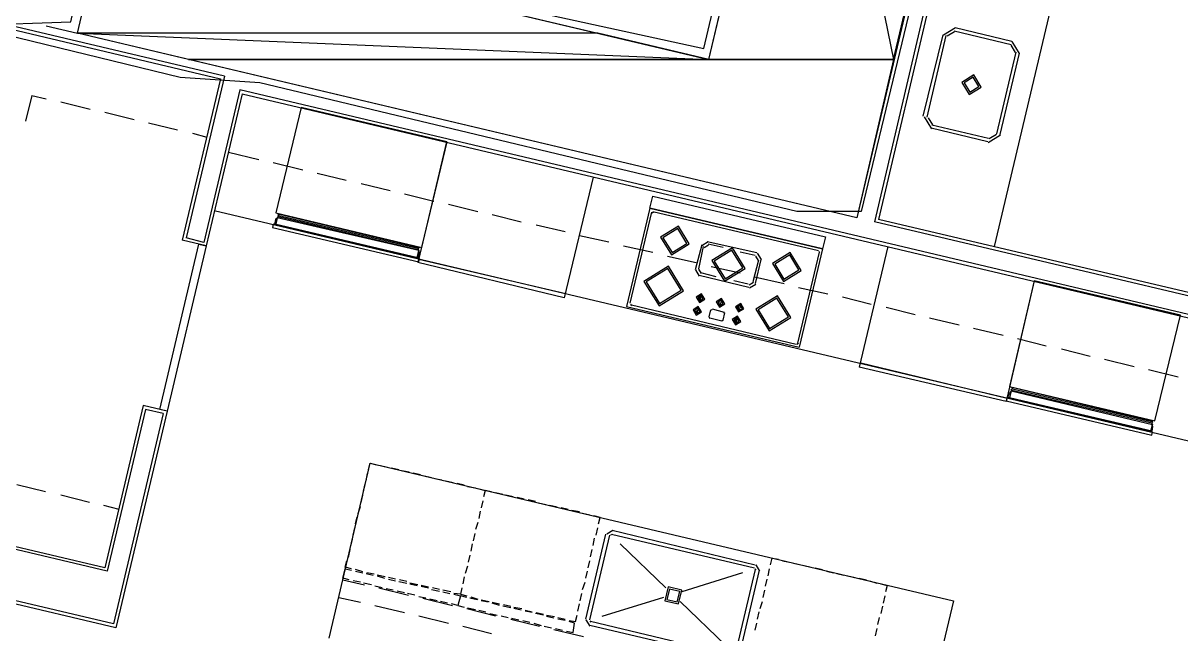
# Model space of a CAD drawing. Header units: feet. Extents: x -84 to 198, y -22 to 181.
# Drawn here: x 95.65 to 114.97, y 94.61 to 104.8 of the extents above; entities that cross this region are included whole.
import ezdxf

# ---------------------------------------------------------------- set-up
doc = ezdxf.new("R2010")
doc.units = ezdxf.units.FT
for name, color, linetype in [('A-AREA-COMUN', 252, 'CONTINUOUS'), ('A-AREA-UNIDAD', 30, 'CONTINUOUS'), ('A-LINEA', 7, 'CONTINUOUS'), ('A-MURO-CONCRETO', 8, 'CONTINUOUS')]:
    doc.layers.add(name, color=color, linetype=linetype)

msp = doc.modelspace()

# ---------------------------------------------------------------- linework, layer by layer
at = {"layer": 'A-AREA-COMUN'}
msp.add_lwpolyline([(94.848, 104.7644), (96.448, 104.8178), (96.88, 106.7733), (98.16, 106.7733), (104.192, 105.2978), (104.48, 104.9244), (107.008, 104.3733), (108.48, 110.6133), (108.128, 110.7733), (108.128, 112.2133), (108.288, 112.3733), (106.24, 112.8533), (104.992, 112.8178), (101.312, 113.7778), (100.32, 113.8489), (100.128, 114.2933), (99.68, 114.4178), (98.592, 114.3644), (97.28, 114.7378), (97.152, 118.2044)], dxfattribs=at)
at = {"layer": 'A-AREA-UNIDAD'}
msp.add_lwpolyline([(115.52, 105.3333), (114.72, 106.2578), (114.48, 106.9333), (114.448, 108.2133), (113.44, 108.4978), (113.44, 109.4933), (113.808, 111.0578), (112, 111.4844), (109.632, 101.6533), (108.56, 101.6533), (99.6, 103.8044), (98.272, 103.8933), (95.12, 104.6578), (94, 99.8578), (92.832, 99.7333), (81.92, 102.3289), (80.08, 101.2089), (79.04, 101.2089), (78.8, 102.0089), (78.24, 101.6533)], dxfattribs=at)
at = {"layer": 'A-LINEA'}
for p, q in [((111.64, 109.0578), (109.8533, 101.4844)), ((111.68, 108.9911), (109.92, 101.5244)), ((112.9867, 105.8578), (111.8533, 101.0711)), ((95.0533, 104.7911), (98.9467, 103.8711)), ((99.0133, 103.9111), (95.0667, 104.8444)), ((96.04, 104.7511), (96.56, 104.6311)), ((111.205, 104.72), (111.0045, 104.5961)), ((111.2, 104.7244), (112.1467, 104.4978)), ((110.6667, 103.2444), (111, 104.6044)), ((110.7333, 103.2311), (111.0533, 104.5911)), ((111.1897, 104.6551), (111.0694, 104.5808)), ((111.1867, 104.6711), (112.1333, 104.4444)), ((112.2755, 104.2927), (112.1517, 104.4933)), ((112.2133, 104.3111), (111.8933, 102.9511)), ((112.2667, 104.2978), (111.9467, 102.9378)), ((112.2106, 104.3081), (112.1364, 104.4284)), ((99.0133, 103.9111), (98.3733, 101.2178)), ((98.9467, 103.8711), (98.3067, 101.1778)), ((95.8, 103.5911), (95.6933, 103.1644)), ((95.8, 103.5911), (96.04, 103.5378)), ((99.2667, 103.6844), (98.6667, 101.1378)), ((99.3067, 103.6178), (98.7067, 101.0844)), ((118.88, 99.0444), (99.2667, 103.6844)), ((99.3067, 103.6178), (118.8133, 99.0044)), ((96.28, 103.4844), (96.7733, 103.3644)), ((97.0133, 103.3111), (97.5067, 103.1911)), ((97.7467, 103.1378), (98.2267, 103.0178)), ((110.6845, 103.2361), (110.8083, 103.0356)), ((110.7494, 103.2208), (110.8236, 103.1005)), ((98.48, 102.9644), (98.72, 102.8978)), ((111.7467, 102.8178), (110.8, 103.0444)), ((111.76, 102.8711), (110.8133, 103.0978)), ((111.7703, 102.8738), (111.8906, 102.9481)), ((102.72, 102.8178), (102.24, 100.8044)), ((111.755, 102.8089), (111.9555, 102.9327)), ((99.08, 102.6444), (99.5867, 102.5244)), ((99.8267, 102.4711), (100.32, 102.3511)), ((100.56, 102.2978), (101.04, 102.1778)), ((105.16, 102.2311), (104.68, 100.2178)), ((101.2933, 102.1244), (101.7733, 102.0044)), ((102.0133, 101.9511), (102.5067, 101.8311)), ((98.84, 101.6711), (118.36, 97.0578)), ((99.92, 101.5911), (102.24, 101.0444)), ((99.92, 101.5911), (102.24, 101.0444)), ((102.7467, 101.7778), (103.24, 101.6578)), ((103.48, 101.6044), (103.96, 101.4844)), ((106.1067, 101.7111), (105.72, 100.0711)), ((106.1333, 101.6444), (105.7733, 100.1244)), ((106.1067, 101.7111), (108.9867, 101.0311)), ((106.1713, 101.6439), (106.1472, 101.629)), ((106.16, 101.6578), (108.92, 101.0044)), ((102.24, 101.0178), (99.9067, 101.5644)), ((102.24, 101.0178), (99.9067, 101.5644)), ((104.2133, 101.4311), (104.6933, 101.3244)), ((118.9067, 99.4044), (109.92, 101.5244)), ((98.6667, 101.1378), (98.3733, 101.2178)), ((104.9333, 101.2578), (105.4267, 101.1511)), ((98.7067, 101.0844), (98.3067, 101.1778)), ((105.6667, 101.0844), (106.16, 100.9778)), ((106.9733, 101.0978), (106.8667, 100.6844)), ((107, 101.0711), (106.92, 100.6978)), ((107.08, 101.1488), (106.9757, 101.0844)), ((107.0871, 101.0962), (107.0149, 101.0516)), ((107.8933, 100.9644), (107.0667, 101.1511)), ((107.3333, 101.0578), (107.08, 101.1111)), ((108.9867, 101.0311), (108.6, 99.3911)), ((110.08, 101.0711), (109.6, 99.0578)), ((104.7067, 100.2844), (102.2533, 100.8578)), ((106.4, 100.9111), (106.88, 100.8044)), ((107.8667, 100.9244), (107.6133, 100.9778)), ((107.92, 100.8444), (107.8267, 100.4844)), ((107.96, 100.8578), (107.8667, 100.4578)), ((107.9184, 100.8373), (107.8738, 100.9095)), ((107.971, 100.8578), (107.9066, 100.9621)), ((108.9333, 100.9778), (108.5733, 99.4578)), ((108.9461, 100.9665), (108.9313, 100.9906)), ((104.68, 100.2178), (102.24, 100.8044)), ((106.869, 100.6844), (106.9334, 100.5801)), ((106.9216, 100.6916), (106.9662, 100.6194)), ((107.2133, 100.5644), (106.96, 100.6311)), ((107.1333, 100.7378), (107.6133, 100.6311)), ((107.76, 100.3911), (106.9333, 100.5911)), ((107.7467, 100.4444), (107.5067, 100.4978)), ((107.7662, 100.4327), (107.8384, 100.4773)), ((107.7734, 100.3801), (107.8777, 100.4445)), ((107.8533, 100.5644), (108.3467, 100.4578)), ((112.52, 100.4978), (112.0533, 98.4844)), ((106.9467, 100.2444), (106.92, 100.1644)), ((106.9467, 100.2444), (106.9467, 100.2444)), ((108.5867, 100.3911), (109.08, 100.2844)), ((105.72, 100.0711), (108.6, 99.3911)), ((105.7872, 100.109), (105.8021, 100.085)), ((105.8, 100.0978), (108.5467, 99.4444)), ((106.96, 100.2311), (106.9467, 100.1644)), ((107.2667, 100.1644), (107.2533, 100.0978)), ((107.28, 100.1644), (107.28, 100.1644)), ((107.2933, 100.1511), (107.28, 100.0844)), ((107.5867, 100.0844), (107.5733, 100.0178)), ((107.6133, 100.0844), (107.6, 100.0044)), ((107.6, 100.0844), (107.6, 100.0844)), ((109.32, 100.2311), (109.8, 100.1111)), ((110.0533, 100.0578), (110.5333, 99.9378)), ((106.8933, 100.0178), (106.88, 99.9511)), ((107.12, 100.0178), (107.0933, 99.8978)), ((107.0939, 99.8957), (107.1087, 99.8716)), ((107.1067, 99.8844), (107.3067, 99.8311)), ((107.1446, 100.0172), (107.1205, 100.0024)), ((107.1467, 100.0311), (107.3467, 99.9778)), ((107.3333, 99.8444), (107.36, 99.9644)), ((107.3595, 99.9532), (107.3446, 99.9772)), ((107.5467, 99.8711), (107.52, 99.7911)), ((107.5467, 99.8711), (107.5467, 99.8711)), ((107.56, 99.8578), (107.5467, 99.7911)), ((110.7733, 99.8844), (111.2667, 99.7644)), ((107.3087, 99.8316), (107.3328, 99.8465)), ((111.5067, 99.7111), (112, 99.5911)), ((112.24, 99.5378), (112.72, 99.4178)), ((108.5621, 99.445), (108.5861, 99.4598)), ((112.9733, 99.3644), (113.4533, 99.2444)), ((112.0667, 98.5378), (109.6267, 99.1244)), ((113.6933, 99.1911), (114.1867, 99.0711)), ((112.0533, 98.4844), (109.6, 99.0578)), ((114.4267, 99.0178), (114.92, 98.8978)), ((112.16, 98.6978), (114.48, 98.1511)), ((112.16, 98.6978), (114.48, 98.1511)), ((114.48, 98.1244), (112.1467, 98.6711)), ((114.48, 98.1244), (112.1467, 98.6711)), ((97.6533, 98.4178), (97.0133, 95.7111)), ((97.6933, 98.3511), (97.0533, 95.6578)), ((98.0533, 98.3244), (97.2, 94.7111)), ((98.0533, 98.3244), (97.6533, 98.4178)), ((97.9867, 98.2844), (97.6933, 98.3511)), ((97.9867, 98.2844), (97.16, 94.7778)), ((101.4133, 97.3511), (101.44, 97.4578)), ((101.44, 97.4578), (101.5467, 97.4311)), ((101.6133, 97.4178), (101.7333, 97.3911)), ((101.8, 97.3778), (101.92, 97.3511)), ((101.3733, 97.1644), (101.4, 97.2844)), ((101.9733, 97.3378), (102.0933, 97.3111)), ((102.16, 97.2978), (102.28, 97.2711)), ((102.3467, 97.2444), (102.4667, 97.2178)), ((102.52, 97.2044), (102.64, 97.1778)), ((102.7067, 97.1644), (102.8267, 97.1378)), ((96.0267, 96.9778), (95.5467, 97.0978)), ((101.3333, 96.9911), (101.36, 97.1111)), ((102.8933, 97.1244), (103.0133, 97.0978)), ((103.0667, 97.0711), (103.2, 97.0444)), ((103.6533, 96.9378), (103.5333, 96.9644)), ((96.76, 96.8044), (96.28, 96.9244)), ((101.2933, 96.8044), (101.32, 96.9244)), ((103.32, 96.8311), (103.2933, 96.7111)), ((103.32, 96.8311), (103.2933, 96.7111)), ((103.8267, 96.8978), (103.7067, 96.9244)), ((104.0133, 96.8578), (103.8933, 96.8844)), ((104.2, 96.8178), (104.08, 96.8444)), ((104.3733, 96.7644), (104.2533, 96.7911)), ((97.0533, 95.6578), (93.0667, 96.6044)), ((97.0133, 95.7111), (93.12, 96.6311)), ((97.2533, 96.6844), (97, 96.7511)), ((101.24, 96.6178), (101.28, 96.7378)), ((103.28, 96.6578), (103.2533, 96.5378)), ((103.28, 96.6578), (103.2533, 96.5378)), ((104.56, 96.7244), (104.44, 96.7511)), ((104.7467, 96.6844), (104.6267, 96.7111)), ((104.9333, 96.6444), (104.8, 96.6711)), ((105.1067, 96.5911), (104.9867, 96.6178)), ((105.28, 96.5511), (105.1733, 96.5778)), ((97.2, 94.7111), (90.16, 96.3778)), ((97.16, 94.7778), (90.2267, 96.4178)), ((101.16, 96.2578), (101.1867, 96.3778)), ((101.2, 96.4444), (101.2267, 96.5644)), ((103.24, 96.4711), (103.2, 96.3511)), ((103.24, 96.4711), (103.2, 96.3511)), ((105.2133, 96.2578), (105.24, 96.3778)), ((105.2533, 96.4444), (105.28, 96.5511)), ((101.12, 96.0711), (101.1467, 96.1911)), ((103.1867, 96.2844), (103.16, 96.1644)), ((103.1867, 96.2844), (103.16, 96.1644)), ((105.04, 94.8578), (105.3733, 96.2711)), ((105.1067, 94.8444), (105.44, 96.2578)), ((105.16, 96.0844), (105.1867, 96.2044)), ((105.4933, 96.3354), (105.389, 96.2711)), ((105.4779, 96.2706), (105.4539, 96.2557)), ((105.4667, 96.2711), (107.8533, 95.7111)), ((105.48, 96.3378), (107.8667, 95.7644)), ((101.08, 95.8844), (101.1067, 96.0178)), ((103.1467, 96.1111), (103.12, 95.9911)), ((103.1467, 96.1111), (103.12, 95.9911)), ((105.12, 95.8978), (105.1467, 96.0178)), ((106.3733, 95.3778), (105.6133, 96.1111)), ((103.1067, 95.9244), (103.08, 95.8044)), ((103.1067, 95.9244), (103.08, 95.8044)), ((105.08, 95.7111), (105.1067, 95.8311)), ((108.12, 95.7644), (108.1467, 95.8711)), ((108.1467, 95.8711), (108.2533, 95.8578)), ((108.32, 95.8311), (108.44, 95.8044)), ((101.0267, 95.6978), (101.1333, 95.6711)), ((101.32, 95.6444), (101.2, 95.6844)), ((101.2, 95.6578), (101.32, 95.6311)), ((101.3733, 95.6178), (101.4933, 95.5911)), ((101.5067, 95.6044), (101.3867, 95.6311)), ((103.0667, 95.7378), (103.0267, 95.6178)), ((103.0667, 95.7378), (103.0267, 95.6178)), ((105.04, 95.5378), (105.0667, 95.6578)), ((107.6533, 95.6311), (106.64, 95.3111)), ((107.8667, 95.6844), (107.5333, 94.2711)), ((107.9333, 95.6711), (107.6, 94.2578)), ((107.8795, 95.6732), (107.8646, 95.6972)), ((107.9443, 95.6578), (107.88, 95.7621)), ((108.08, 95.5778), (108.1067, 95.6978)), ((108.5067, 95.7911), (108.6267, 95.7644)), ((108.68, 95.7511), (108.8, 95.7244)), ((108.8667, 95.7111), (108.9867, 95.6844)), ((109.0533, 95.6578), (109.1733, 95.6311)), ((109.2267, 95.6178), (109.3467, 95.5911)), ((100.9867, 95.5111), (101.3467, 95.4311)), ((101.28, 95.4711), (101.16, 95.4978)), ((101.4667, 95.4311), (101.3333, 95.4578)), ((101.6933, 95.5644), (101.56, 95.5911)), ((101.56, 95.5778), (101.68, 95.5378)), ((101.8667, 95.5244), (101.7467, 95.5511)), ((101.7467, 95.5244), (101.8667, 95.4978)), ((101.92, 95.4844), (102.0533, 95.4578)), ((102.0533, 95.4844), (101.9333, 95.5111)), ((102.24, 95.4311), (102.1067, 95.4578)), ((102.1067, 95.4444), (102.2267, 95.4178)), ((102.4133, 95.3911), (102.2933, 95.4178)), ((103.0133, 95.5644), (102.9867, 95.4444)), ((103.0133, 95.5644), (102.9867, 95.4444)), ((104.9867, 95.3511), (105.0267, 95.4711)), ((108.04, 95.4044), (108.0667, 95.5244)), ((109.4133, 95.5778), (109.5333, 95.5511)), ((109.6, 95.5378), (109.72, 95.5111)), ((109.7733, 95.4978), (109.8933, 95.4578)), ((100.92, 95.2178), (101.28, 95.1378)), ((101.64, 95.3778), (101.52, 95.4044)), ((101.5867, 95.3778), (102.08, 95.2578)), ((101.8267, 95.3378), (101.7067, 95.3644)), ((102.0133, 95.2978), (101.8933, 95.3244)), ((102.1867, 95.2578), (102.0667, 95.2844)), ((102.3733, 95.2044), (102.2533, 95.2311)), ((102.2933, 95.4044), (102.4133, 95.3778)), ((102.4667, 95.3511), (102.6, 95.3244)), ((102.6, 95.3511), (102.48, 95.3778)), ((102.7867, 95.3111), (102.6533, 95.3378)), ((102.6533, 95.3111), (102.7733, 95.2844)), ((103.12, 95.2311), (103.24, 95.1911)), ((104.9467, 95.1644), (104.9733, 95.2844)), ((106.3333, 95.2178), (105.3067, 94.8978)), ((108, 95.2178), (108.0267, 95.3378)), ((110.0267, 95.2444), (110, 95.1244)), ((101.52, 95.0844), (102.0133, 94.9644)), ((102.32, 95.2044), (102.8133, 95.0844)), ((102.56, 95.1644), (102.44, 95.1911)), ((102.7333, 95.1244), (102.6133, 95.1511)), ((103.0533, 95.0311), (103.5333, 94.9111)), ((103.0667, 95.0444), (103.2, 95.0178)), ((103.2267, 95.1778), (103.1067, 95.2044)), ((103.2933, 95.1778), (103.4267, 95.1511)), ((103.4133, 95.1378), (103.2933, 95.1644)), ((103.48, 95.1378), (103.6, 95.1111)), ((103.6, 95.0844), (103.48, 95.1244)), ((103.7867, 95.0444), (103.6533, 95.0711)), ((103.6667, 95.0978), (103.7867, 95.0711)), ((103.84, 95.0578), (103.9733, 95.0311)), ((103.96, 95.0044), (103.84, 95.0311)), ((104.9067, 94.9911), (104.9333, 95.1111)), ((107.3733, 94.4178), (106.6133, 95.1511)), ((107.9467, 95.0311), (107.9867, 95.1511)), ((109.9867, 95.0711), (109.96, 94.9511)), ((102.2533, 94.9111), (102.7467, 94.7911)), ((103.2533, 95.0044), (103.3733, 94.9778)), ((103.44, 94.9511), (103.56, 94.9244)), ((103.6267, 94.9111), (103.7467, 94.8844)), ((103.7867, 94.8578), (104.2667, 94.7378)), ((103.8, 94.8711), (103.92, 94.8444)), ((103.9867, 94.8311), (104.1067, 94.8044)), ((104.0267, 95.0044), (104.1467, 94.9778)), ((104.1467, 94.9644), (104.0267, 94.9911)), ((104.3333, 94.9244), (104.2, 94.9511)), ((104.2133, 94.9644), (104.3333, 94.9378)), ((104.3867, 94.9244), (104.52, 94.8978)), ((104.5067, 94.8711), (104.3867, 94.8978)), ((104.5733, 94.8844), (104.6933, 94.8578)), ((104.6933, 94.8311), (104.5733, 94.8578)), ((105.0423, 94.8444), (105.1067, 94.7401)), ((105.1072, 94.829), (105.1221, 94.805)), ((107.9067, 94.8578), (107.9333, 94.9778)), ((109.9333, 94.8844), (109.9067, 94.7644)), ((102.9867, 94.7378), (103.4667, 94.6178)), ((104.1733, 94.7911), (104.2933, 94.7511)), ((104.3467, 94.7378), (104.4667, 94.7111)), ((104.5067, 94.6844), (105, 94.5644)), ((104.5333, 94.6978), (104.6533, 94.6711)), ((104.8533, 94.7911), (104.76, 94.8178)), ((107.4933, 94.1911), (105.1067, 94.7511)), ((107.5067, 94.2444), (105.12, 94.8178)), ((107.8667, 94.6711), (107.8933, 94.7911)), ((109.8933, 94.6978), (109.8667, 94.5778))]:
    msp.add_line(p, q, dxfattribs=at)
for points in [[(97.7333, 117.0311), (106.56, 114.9378), (106.7867, 115.9111), (114.5733, 114.0711), (113.88, 111.1511), (111.9333, 111.6178), (109.56, 101.5511), (96.56, 104.6311), (97.0133, 106.5778), (107.0933, 104.1911), (109.0133, 112.2978), (97.28, 115.0844), (97.7333, 117.0311)], [(111.5117, 103.9333), (111.3111, 103.8095), (111.435, 103.6089), (111.6355, 103.7327), (111.5117, 103.9333)], [(111.5025, 103.8944), (111.3501, 103.8003), (111.4442, 103.6478), (111.5966, 103.7419), (111.5025, 103.8944)], [(99.8667, 101.6311), (102.3067, 101.0578), (102.72, 102.8178), (100.2933, 103.3911), (99.8667, 101.6311)], [(106.16, 101.9111), (109.04, 101.2311), (108.9867, 101.0311), (106.1067, 101.7111), (106.16, 101.9111)], [(99.8533, 101.4444), (99.8667, 101.5244), (99.88, 101.5378), (99.8933, 101.5511), (99.9067, 101.5644), (99.9067, 101.5911), (99.92, 101.5911), (99.9067, 101.6178), (102.2667, 101.0578), (102.24, 101.0444), (102.2533, 101.0311), (102.24, 101.0178), (102.2533, 101.0044), (102.2533, 100.9778), (102.2667, 100.9644), (102.24, 100.8844), (99.8533, 101.4444)], [(99.8533, 101.4444), (99.8667, 101.5244), (99.88, 101.5378), (99.8933, 101.5511), (99.9067, 101.5644), (99.9067, 101.5911), (99.92, 101.5911), (99.9067, 101.6178), (102.2667, 101.0578), (102.24, 101.0444), (102.2533, 101.0311), (102.24, 101.0178), (102.2533, 101.0044), (102.2533, 100.9778), (102.2667, 100.9644), (102.24, 100.8844), (99.8533, 101.4444)], [(102.2533, 100.8178), (102.2667, 100.8711), (99.8267, 101.4444), (99.8133, 101.3911), (102.2533, 100.8178)], [(102.2533, 100.8178), (102.2667, 100.8711), (99.8267, 101.4444), (99.8133, 101.3911), (102.2533, 100.8178)], [(102.2267, 100.8844), (102.2533, 101.0044), (99.8933, 101.5511), (99.8667, 101.4444), (102.2267, 100.8844)], [(102.2267, 100.8844), (102.2533, 101.0044), (99.8933, 101.5511), (99.8667, 101.4444), (102.2267, 100.8844)], [(106.2866, 101.2279), (106.4699, 100.9311), (106.7667, 101.1143), (106.5835, 101.4112), (106.2866, 101.2279)], [(119.3067, 99.5111), (119.0133, 99.5778), (118.9467, 99.3378), (109.8533, 101.4844)], [(106.3256, 101.2187), (106.4791, 100.97), (106.7278, 101.1235), (106.5742, 101.3722), (106.3256, 101.2187)], [(98.7067, 101.0844), (98.0533, 98.3244), (97.9333, 98.3511), (98.5867, 101.1111), (98.7067, 101.0844)], [(107.141, 100.8371), (107.354, 100.4921), (107.699, 100.7051), (107.486, 101.0501), (107.141, 100.8371)], [(107.18, 100.8279), (107.3632, 100.5311), (107.66, 100.7143), (107.4768, 101.0112), (107.18, 100.8279)], [(108.1533, 100.7879), (108.3365, 100.4911), (108.6334, 100.6743), (108.4501, 100.9712), (108.1533, 100.7879)], [(108.1922, 100.7787), (108.3458, 100.53), (108.5944, 100.6835), (108.4409, 100.9322), (108.1922, 100.7787)], [(106.0091, 100.4894), (106.2617, 100.0802), (106.6709, 100.3328), (106.4183, 100.742), (106.0091, 100.4894)], [(106.0481, 100.4802), (106.2709, 100.1192), (106.6319, 100.342), (106.4091, 100.7031), (106.0481, 100.4802)], [(112.1067, 98.7378), (114.5333, 98.1644), (114.96, 99.9244), (112.52, 100.4978), (112.1067, 98.7378)], [(106.882, 100.228), (106.9365, 100.1397), (107.0247, 100.1942), (106.9702, 100.2825), (106.882, 100.228)], [(106.9079, 100.2219), (106.9426, 100.1657), (106.9987, 100.2004), (106.9641, 100.2565), (106.9079, 100.2219)], [(107.8747, 100.0268), (108.0976, 99.6658), (108.4586, 99.8887), (108.2357, 100.2497), (107.8747, 100.0268)], [(106.8286, 100.0147), (106.8831, 99.9264), (106.9714, 99.9809), (106.9169, 100.0691), (106.8286, 100.0147)], [(106.8546, 100.0085), (106.8893, 99.9524), (106.9454, 99.987), (106.9107, 100.0432), (106.8546, 100.0085)], [(107.2153, 100.148), (107.2698, 100.0597), (107.358, 100.1142), (107.3035, 100.2025), (107.2153, 100.148)], [(107.2413, 100.1419), (107.2759, 100.0857), (107.3321, 100.1204), (107.2974, 100.1765), (107.2413, 100.1419)], [(107.5353, 100.068), (107.5898, 99.9797), (107.678, 100.0342), (107.6235, 100.1225), (107.5353, 100.068)], [(107.5613, 100.0619), (107.5959, 100.0057), (107.6521, 100.0404), (107.6174, 100.0965), (107.5613, 100.0619)], [(107.9137, 100.0176), (108.1068, 99.7048), (108.4197, 99.8979), (108.2265, 100.2108), (107.9137, 100.0176)], [(106.9067, 100.0178), (106.9067, 100.0178), (106.8933, 99.9511)], [(107.482, 99.8547), (107.5365, 99.7664), (107.6247, 99.8209), (107.5702, 99.9091), (107.482, 99.8547)], [(107.5079, 99.8485), (107.5426, 99.7924), (107.5987, 99.827), (107.5641, 99.8832), (107.5079, 99.8485)], [(112.08, 98.5511), (112.1067, 98.6311), (112.12, 98.6444), (112.1333, 98.6578), (112.1467, 98.6711), (112.1333, 98.6844), (112.16, 98.6978), (112.1467, 98.7244), (114.4933, 98.1644), (114.48, 98.1511), (114.4933, 98.1378), (114.48, 98.1244), (114.4933, 98.0978), (114.48, 98.0844), (114.4933, 98.0711), (114.48, 97.9911), (112.08, 98.5511)], [(112.08, 98.5511), (112.1067, 98.6311), (112.12, 98.6444), (112.1333, 98.6578), (112.1467, 98.6711), (112.1333, 98.6844), (112.16, 98.6978), (112.1467, 98.7244), (114.4933, 98.1644), (114.48, 98.1511), (114.4933, 98.1378), (114.48, 98.1244), (114.4933, 98.0978), (114.48, 98.0844), (114.4933, 98.0711), (114.48, 97.9911), (112.08, 98.5511)], [(114.48, 97.9244), (114.4933, 97.9778), (112.0667, 98.5511), (112.0533, 98.4978), (114.48, 97.9244)], [(114.48, 97.9244), (114.4933, 97.9778), (112.0667, 98.5511), (112.0533, 98.4978), (114.48, 97.9244)], [(114.4667, 97.9911), (114.4933, 98.0978), (112.1333, 98.6578), (112.1067, 98.5511), (114.4667, 97.9911)], [(114.4667, 97.9911), (114.4933, 98.0978), (112.1333, 98.6578), (112.1067, 98.5511), (114.4667, 97.9911)], [(100.76, 94.5378), (101.44, 97.4578), (111.1733, 95.1644), (110.48, 92.2444)], [(103.2533, 97.0311), (103.36, 97.0044), (103.3333, 96.8978)], [(103.4667, 96.9778), (103.36, 97.0044), (103.3333, 96.8978)], [(101.1333, 95.6978), (101.0267, 95.7244), (101.0533, 95.8311)], [(101.0933, 95.5111), (100.9867, 95.5378), (101.0267, 95.6978)], [(109.96, 95.4444), (110.0667, 95.4178), (110.04, 95.3111)], [(102.84, 95.2711), (102.9467, 95.2444), (102.9067, 95.0844), (102.8, 95.1111)], [(102.9733, 95.3778), (102.9467, 95.2711), (102.84, 95.2844)], [(103.0533, 95.2178), (102.9467, 95.2444), (102.9067, 95.0844), (103.0133, 95.0578)], [(102.9733, 95.3778), (102.9467, 95.2711), (103.0533, 95.2444)], [(106.3582, 95.1636), (106.5876, 95.1093), (106.6418, 95.3387), (106.4124, 95.3929), (106.3582, 95.1636)], [(106.3922, 95.1846), (106.5665, 95.1433), (106.6078, 95.3177), (106.4335, 95.3589), (106.3922, 95.1846)], [(104.76, 94.8311), (104.8667, 94.8178), (104.8933, 94.9244)], [(104.72, 94.6578), (104.8267, 94.6311), (104.8533, 94.7911)]]:
    msp.add_lwpolyline(points, dxfattribs=at)
at = {"layer": 'A-MURO-CONCRETO'}
for points in [[(108.7467, 111.1511), (110.1733, 104.1911), (107.0933, 104.1911), (108.7467, 111.1511), (108.7467, 111.1511)], [(111.8267, 111.1511), (108.7467, 111.1511), (110.1733, 104.1911), (111.8267, 111.1511)], [(97.0133, 106.5778), (105.24, 104.6311), (96.56, 104.6311), (97.0133, 106.5778), (97.0133, 106.5778)], [(105.24, 104.6311), (96.56, 104.6311), (107.0933, 104.1911), (105.24, 104.6311)], [(96.56, 104.6311), (107.0933, 104.1911), (98.4133, 104.1911), (96.56, 104.6311), (96.56, 104.6311)], [(98.4133, 104.1911), (110.1733, 104.1911), (109.56, 101.5511), (98.4133, 104.1911), (98.4133, 104.1911)]]:
    msp.add_lwpolyline(points, dxfattribs=at)

doc.saveas('drawing.dxf')
